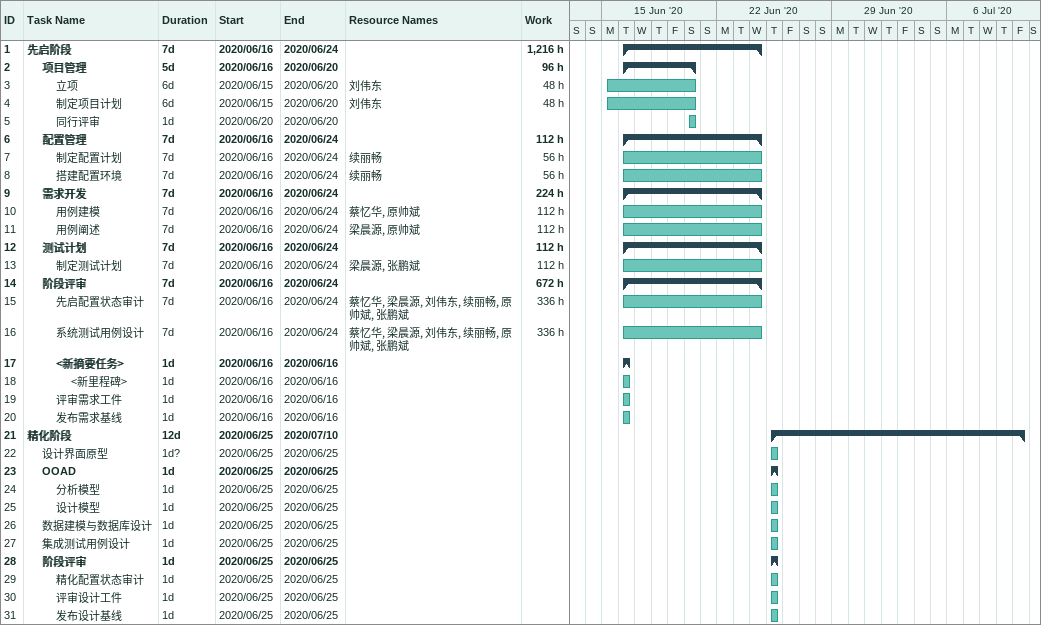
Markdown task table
| ID | Level | Task | Duration | Start | Finish | Resources | Work (h) |
|---|---|---|---|---|---|---|---|
| 1 | 1 | **先启阶段** | 7d | 2020-06-16 | 2020-06-24 |  | 1216 |
| 2 | 2 | **项目管理** | 5d | 2020-06-16 | 2020-06-20 |  | 96 |
| 3 | 3 | 立项 | 6d | 2020-06-15 | 2020-06-20 | 刘伟东 | 48 |
| 4 | 3 | 制定项目计划 | 6d | 2020-06-15 | 2020-06-20 | 刘伟东 | 48 |
| 5 | 3 | 同行评审 | 1d | 2020-06-20 | 2020-06-20 |  |  |
| 6 | 2 | **配置管理** | 7d | 2020-06-16 | 2020-06-24 |  | 112 |
| 7 | 3 | 制定配置计划 | 7d | 2020-06-16 | 2020-06-24 | 续丽畅 | 56 |
| 8 | 3 | 搭建配置环境 | 7d | 2020-06-16 | 2020-06-24 | 续丽畅 | 56 |
| 9 | 2 | **需求开发** | 7d | 2020-06-16 | 2020-06-24 |  | 224 |
| 10 | 3 | 用例建模 | 7d | 2020-06-16 | 2020-06-24 | 蔡忆华, 原帅斌 | 112 |
| 11 | 3 | 用例阐述 | 7d | 2020-06-16 | 2020-06-24 | 梁晨源, 原帅斌 | 112 |
| 12 | 2 | **测试计划** | 7d | 2020-06-16 | 2020-06-24 |  | 112 |
| 13 | 3 | 制定测试计划 | 7d | 2020-06-16 | 2020-06-24 | 梁晨源, 张鹏斌 | 112 |
| 14 | 2 | **阶段评审** | 7d | 2020-06-16 | 2020-06-24 |  | 672 |
| 15 | 3 | 先启配置状态审计 | 7d | 2020-06-16 | 2020-06-24 | 蔡忆华, 梁晨源, 刘伟东, 续丽畅, 原帅斌, 张鹏斌 | 336 |
| 16 | 3 | 系统测试用例设计 | 7d | 2020-06-16 | 2020-06-24 | 蔡忆华, 梁晨源, 刘伟东, 续丽畅, 原帅斌, 张鹏斌 | 336 |
| 17 | 3 | **<新摘要任务>** | 1d | 2020-06-16 | 2020-06-16 |  |  |
| 18 | 4 | <新里程碑> | 1d | 2020-06-16 | 2020-06-16 |  |  |
| 19 | 3 | 评审需求工件 | 1d | 2020-06-16 | 2020-06-16 |  |  |
| 20 | 3 | 发布需求基线 | 1d | 2020-06-16 | 2020-06-16 |  |  |
| 21 | 1 | **精化阶段** | 12d | 2020-06-25 | 2020-07-10 |  |  |
| 22 | 2 | 设计界面原型 | 1d? | 2020-06-25 | 2020-06-25 |  |  |
| 23 | 2 | **OOAD** | 1d | 2020-06-25 | 2020-06-25 |  |  |
| 24 | 3 | 分析模型 | 1d | 2020-06-25 | 2020-06-25 |  |  |
| 25 | 3 | 设计模型 | 1d | 2020-06-25 | 2020-06-25 |  |  |
| 26 | 2 | 数据建模与数据库设计 | 1d | 2020-06-25 | 2020-06-25 |  |  |
| 27 | 2 | 集成测试用例设计 | 1d | 2020-06-25 | 2020-06-25 |  |  |
| 28 | 2 | **阶段评审** | 1d | 2020-06-25 | 2020-06-25 |  |  |
| 29 | 3 | 精化配置状态审计 | 1d | 2020-06-25 | 2020-06-25 |  |  |
| 30 | 3 | 评审设计工件 | 1d | 2020-06-25 | 2020-06-25 |  |  |
| 31 | 3 | 发布设计基线 | 1d | 2020-06-25 | 2020-06-25 |  |  |
